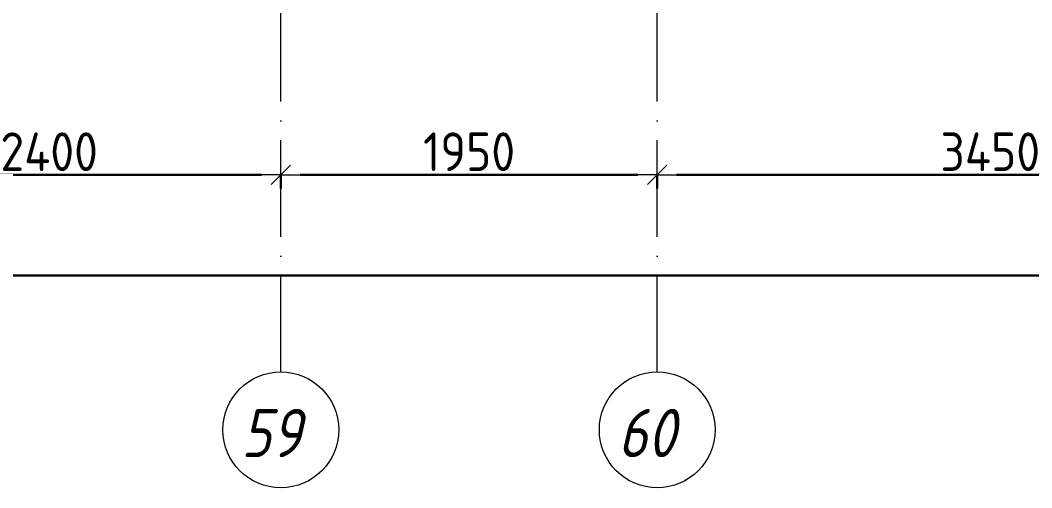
# Model space of a CAD drawing. Header units: millimetres. Extents: x -12989 to 629078, y -109036 to 555275.
# Drawn here: x 74630 to 79870, y -109036 to -106614 of the extents above; entities that cross this region are included whole.
import ezdxf

# ---------------------------------------------------------------- set-up
doc = ezdxf.new("R2010")
doc.units = ezdxf.units.MM
doc.linetypes.add('50_200_ШТРИХ_1Т_ш5_п1_п1_', pattern=[700, 500, -100, 0, -100])
for name, color, linetype, lineweight in [('4 -стяжа', 7, 'Continuous', 30), ('Оси', 7, 'Continuous', 9), ('Оси-1', 7, 'Continuous', 20), ('Оси-2', 7, '50_200_ШТРИХ_1Т_ш5_п1_п1_', 9), ('Размеры', 7, 'Continuous', 15)]:
    doc.layers.add(name, color=color, linetype=linetype, lineweight=lineweight)
doc.layers.get('4 -стяжа').off()
doc.styles.add('ISOCPEUR_I_1', font='isocpeui.ttf', dxfattribs={"width": 0.85, "height": 2.5})
doc.styles.add('СПДС', font='isocpeur.ttf', dxfattribs={"width": 0.9})
doc.dimstyles.new('Размера А3', dxfattribs={"dimtxt": 200, "dimasz": 100, "dimexe": 70, "dimexo": 100, "dimgap": 20, "dimtad": 1, "dimdec": 0, "dimrnd": 10, "dimzin": 0, "dimdsep": 46, "dimtxsty": 'СПДС', "dimblk": 'ARROWHEAD_6', "dimcen": 1, "dimclrd": 256, "dimclre": 256, "dimclrt": 256, "dimazin": 0, "dimtfac": 1, "dimtdec": 0, "dimtmove": 2, "dimatfit": 3, "dimfxl": 1, "dimtolj": 1, "dimtzin": 0, "dimarcsym": 0})

# ---------------------------------------------------------------- blocks, each defined once
blk = doc.blocks.new('Ось сетки - Круг_Ø6_00__ISO-2_5_0_9K_-16731441-АИ2_02_План отделки стен 2-го этажа _Часть 2_')
at = {"layer": 'Оси-1'}
blk.add_circle((0, 0), 3, dxfattribs=at)
blk = doc.blocks.new('ARROWHEAD_6')
at = {"color": 0, "linetype": 'Continuous'}
for p, q in [((0, 0), (-1, 0)), ((-0.5, -0.5), (0.5, 0.5))]:
    blk.add_line(p, q, dxfattribs=at)
blk = doc.blocks.new('*D735')
at = {"layer": 'Defpoints', "color": 0, "transparency": 16777216}
for p in [(73579.9, -107309.1), (75979.9, -107309.1), (75979.9, -107415.1)]:
    blk.add_point(p, dxfattribs=at)
at = {"layer": 'Размеры', "lineweight": -2, "transparency": 16777216}
for p, q in [((73579.9, -107409.1), (73579.9, -107485.1)), ((73679.9, -107415.1), (75879.9, -107415.1)), ((75979.9, -107409.1), (75979.9, -107485.1))]:
    blk.add_line(p, q, dxfattribs=at)
at = {"layer": 'Размеры', "lineweight": -2, "transparency": 16777216, "xscale": 100, "yscale": 100, "zscale": 100, "rotation": 180}
blk.add_blockref('ARROWHEAD_6', (73579.9, -107415.1), dxfattribs=at)
at = {"layer": 'Размеры', "lineweight": -2, "transparency": 16777216, "xscale": 100, "yscale": 100, "zscale": 100}
blk.add_blockref('ARROWHEAD_6', (75979.9, -107415.1), dxfattribs=at)
at = {"layer": 'Размеры', "transparency": 16777216, "insert": (74779.9, -107295.1), "char_height": 200, "width": 2.564, "attachment_point": 5, "style": 'СПДС'}
blk.add_mtext('\\A1;2400', dxfattribs=at)
blk = doc.blocks.new('*D736')
at = {"layer": 'Defpoints', "color": 0, "transparency": 16777216}
for p in [(75979.9, -107309.1), (77929.9, -107309.1), (77929.9, -107415.1)]:
    blk.add_point(p, dxfattribs=at)
at = {"layer": 'Размеры', "lineweight": -2, "transparency": 16777216}
for p, q in [((75979.9, -107409.1), (75979.9, -107485.1)), ((76079.9, -107415.1), (77829.9, -107415.1)), ((77929.9, -107409.1), (77929.9, -107485.1))]:
    blk.add_line(p, q, dxfattribs=at)
at = {"layer": 'Размеры', "lineweight": -2, "transparency": 16777216, "xscale": 100, "yscale": 100, "zscale": 100, "rotation": 180}
blk.add_blockref('ARROWHEAD_6', (75979.9, -107415.1), dxfattribs=at)
at = {"layer": 'Размеры', "lineweight": -2, "transparency": 16777216, "xscale": 100, "yscale": 100, "zscale": 100}
blk.add_blockref('ARROWHEAD_6', (77929.9, -107415.1), dxfattribs=at)
at = {"layer": 'Размеры', "transparency": 16777216, "insert": (76954.9, -107295.1), "char_height": 200, "width": 2.3, "attachment_point": 5, "style": 'СПДС'}
blk.add_mtext('\\A1;1950', dxfattribs=at)
blk = doc.blocks.new('*D737')
at = {"layer": 'Defpoints', "color": 0, "transparency": 16777216}
for p in [(77929.9, -107309.1), (81379.9, -107309.1), (81379.9, -107415.1)]:
    blk.add_point(p, dxfattribs=at)
at = {"layer": 'Размеры', "lineweight": -2, "transparency": 16777216}
for p, q in [((77929.9, -107409.1), (77929.9, -107485.1)), ((78029.9, -107415.1), (81279.9, -107415.1)), ((81379.9, -107409.1), (81379.9, -107485.1))]:
    blk.add_line(p, q, dxfattribs=at)
at = {"layer": 'Размеры', "lineweight": -2, "transparency": 16777216, "xscale": 100, "yscale": 100, "zscale": 100, "rotation": 180}
blk.add_blockref('ARROWHEAD_6', (77929.9, -107415.1), dxfattribs=at)
at = {"layer": 'Размеры', "lineweight": -2, "transparency": 16777216, "xscale": 100, "yscale": 100, "zscale": 100}
blk.add_blockref('ARROWHEAD_6', (81379.9, -107415.1), dxfattribs=at)
at = {"layer": 'Размеры', "transparency": 16777216, "insert": (79654.9, -107295.1), "char_height": 200, "width": 2.564, "attachment_point": 5, "style": 'СПДС'}
blk.add_mtext('\\A1;3450', dxfattribs=at)
blk = doc.blocks.new('*D740')
at = {"layer": 'Defpoints', "color": 0, "transparency": 16777216}
for p in [(-10070.1, -107830.3), (93429.9, -107830.3), (93429.9, -107936.4)]:
    blk.add_point(p, dxfattribs=at)
at = {"layer": 'Размеры', "lineweight": -2, "transparency": 16777216}
for p, q in [((-10070.1, -107930.3), (-10070.1, -108006.4)), ((-9970.1, -107936.4), (93329.9, -107936.4)), ((93429.9, -107930.3), (93429.9, -108006.4))]:
    blk.add_line(p, q, dxfattribs=at)
at = {"layer": 'Размеры', "lineweight": -2, "transparency": 16777216, "xscale": 100, "yscale": 100, "zscale": 100, "rotation": 180}
blk.add_blockref('ARROWHEAD_6', (-10070.1, -107936.4), dxfattribs=at)
at = {"layer": 'Размеры', "lineweight": -2, "transparency": 16777216, "xscale": 100, "yscale": 100, "zscale": 100}
blk.add_blockref('ARROWHEAD_6', (93429.9, -107936.4), dxfattribs=at)
at = {"layer": 'Размеры', "transparency": 16777216, "insert": (41679.9, -107816.4), "char_height": 200, "width": 3.544, "attachment_point": 5, "style": 'СПДС'}
blk.add_mtext('\\A1;103500', dxfattribs=at)
blk = doc.blocks.new('ось2эт')
at = {"layer": 'Оси-2'}
for p, q in [((77929.9, -108435.9), (77929.9, -54635.1)), ((75979.9, -108435.9), (75979.9, -55905.1))]:
    blk.add_line(p, q, dxfattribs=at)
at = {"layer": 'Оси-1', "xscale": 99.99999999999993, "yscale": 99.99999999999993, "zscale": 99.99999999999993}
for p in [(75979.9, -108735.9), (77929.9, -108735.9)]:
    blk.add_blockref('Ось сетки - Круг_Ø6_00__ISO-2_5_0_9K_-16731441-АИ2_02_План отделки стен 2-го этажа _Часть 2_', p, dxfattribs=at)
at = {"layer": 'Оси', "char_height": 250, "width": 404.05, "attachment_point": 1, "style": 'ISOCPEUR_I_1'}
for s, insert in [('59', (75775, -108627.2)), ('60', (77725, -108627.2))]:
    blk.add_mtext(s, dxfattribs=dict(at, insert=insert))
at = {"layer": 'Размеры'}
for base, p1, p2, picture, middle in [((75979.9, -107415.1), (73579.9, -107309.1), (75979.9, -107309.1), '*D735', (74779.9, -107295.1)), ((77929.9, -107415.1), (75979.9, -107309.1), (77929.9, -107309.1), '*D736', (76954.9, -107295.1)), ((81379.9, -107415.1), (77929.9, -107309.1), (81379.9, -107309.1), '*D737', (79654.9, -107295.1)), ((93429.9, -107936.4), (-10070.1, -107830.3), (93429.9, -107830.3), '*D740', (41679.9, -107816.4))]:
    dim = blk.add_linear_dim(base=base, p1=p1, p2=p2, dimstyle='Размера А3', dxfattribs=at)
    dim.commit()
    dim.dimension.update_dxf_attribs({"geometry": picture, "text_midpoint": middle})

msp = doc.modelspace()

# ---------------------------------------------------------------- block references
at = {"layer": '4 -стяжа'}
msp.add_blockref('ось2эт', (0, 0), dxfattribs=at)

doc.saveas('drawing.dxf')
